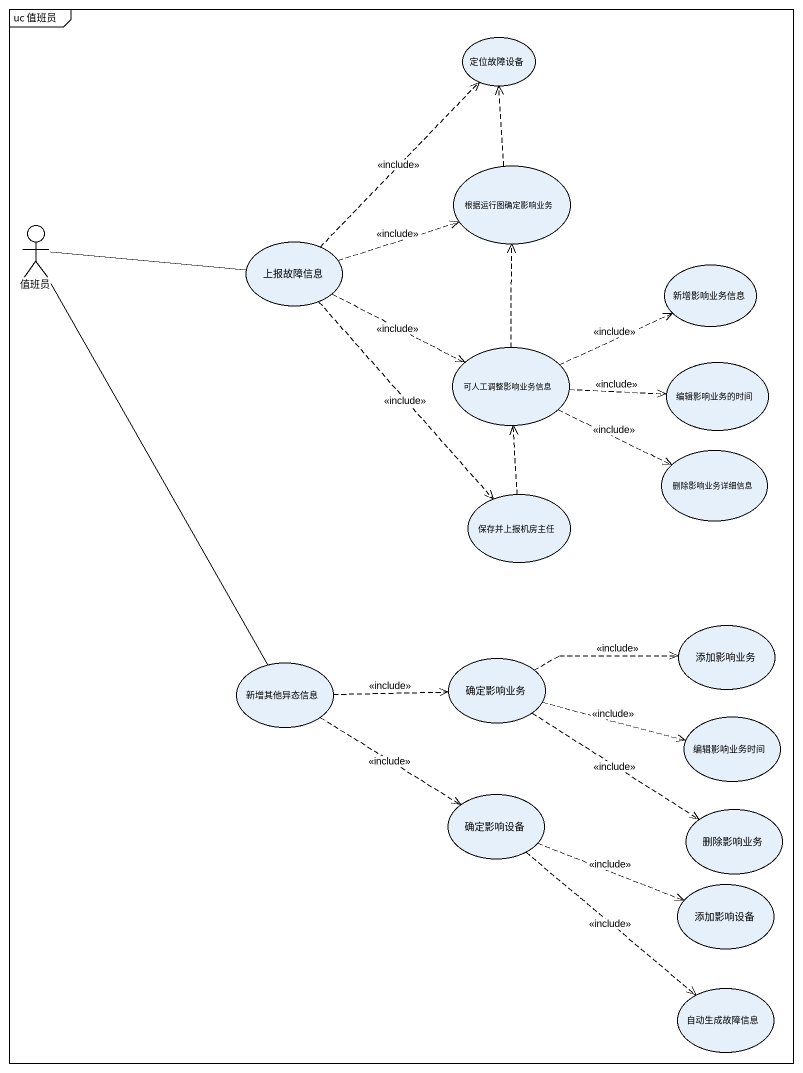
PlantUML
@startuml
mainframe uc 值班员
usecase 定位故障设备
usecase 根据运行图确定影响业务
actor 值班员
usecase 上报故障信息
usecase 新增影响业务信息
usecase 可人工调整影响业务信息
usecase 编辑影响业务的时间
usecase 删除影响业务详细信息
usecase 保存并上报机房主任
usecase 添加影响业务
usecase 新增其他异态信息
usecase 确定影响业务
usecase 编辑影响业务时间
usecase 确定影响设备
usecase 删除影响业务
usecase 添加影响设备
usecase 自动生成故障信息
根据运行图确定影响业务 .up.> 定位故障设备
值班员 -right- 上报故障信息
值班员 -- 新增其他异态信息
上报故障信息 .up.> 定位故障设备 : <<include>>
上报故障信息 .right.> 根据运行图确定影响业务 : <<include>>
上报故障信息 .right.> 可人工调整影响业务信息 : <<include>>
上报故障信息 ..> 保存并上报机房主任 : <<include>>
可人工调整影响业务信息 .up.> 根据运行图确定影响业务
可人工调整影响业务信息 .right.> 新增影响业务信息 : <<include>>
可人工调整影响业务信息 .right.> 编辑影响业务的时间 : <<include>>
可人工调整影响业务信息 .right.> 删除影响业务详细信息 : <<include>>
保存并上报机房主任 .up.> 可人工调整影响业务信息
新增其他异态信息 .right.> 确定影响业务 : <<include>>
新增其他异态信息 ..> 确定影响设备 : <<include>>
确定影响业务 .right.> 添加影响业务 : <<include>>
确定影响业务 .right.> 编辑影响业务时间 : <<include>>
确定影响业务 ..> 删除影响业务 : <<include>>
确定影响设备 .right.> 添加影响设备 : <<include>>
确定影响设备 ..> 自动生成故障信息 : <<include>>
@enduml
